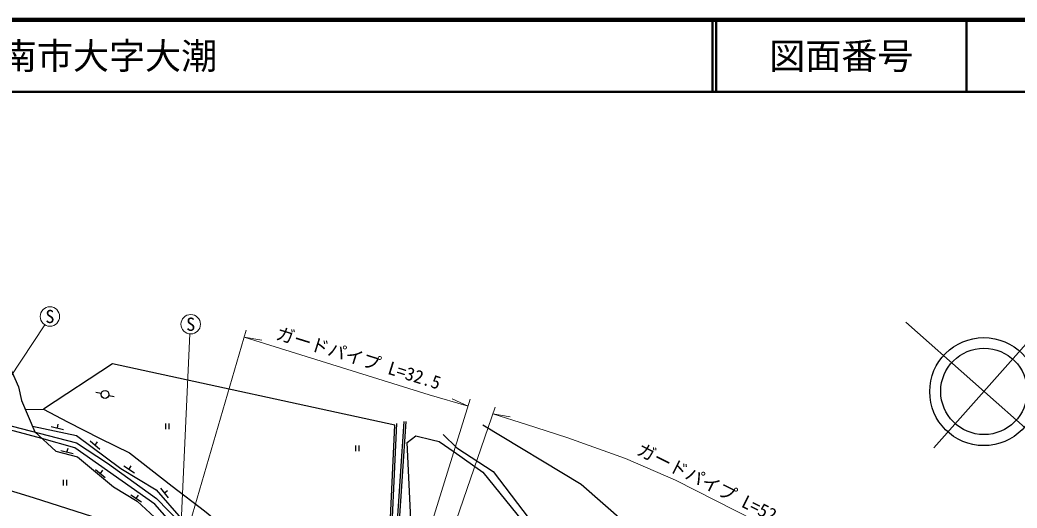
# Model space of a CAD drawing. Units: millimetres, scale not verified. Extents: x 40000 to 680000, y 20000 to 380000.
# Drawn here: x 412672 to 551005, y 312230 to 380000 of the extents above; entities that cross this region are included whole.
import ezdxf
from ezdxf.enums import TextEntityAlignment as Align

# ---------------------------------------------------------------- set-up
doc = ezdxf.new("R2010")
doc.units = ezdxf.units.MM
doc.header["$LTSCALE"] = 1000
for name, color, linetype, lineweight in [('M-BGD', 7, 'Continuous', 25), ('M-BGD-HTXT', 7, 'Continuous', 13), ('M-BMK-SRVR', 3, 'Continuous', 25), ('M-STR-HTXT', 7, 'Continuous', 13), ('M-TTL', 2, 'Continuous', 140), ('M-TTL-LINE', 7, 'Continuous', 50)]:
    doc.layers.add(name, color=color, linetype=linetype, lineweight=lineweight)
doc.layers.add('M-TTL-TXT', color=7, linetype='Continuous')
doc.styles.add('ＭＳ ゴシック', font='')
doc.styles.get('ＭＳ ゴシック').set_extended_font_data('MS Gothic')

msp = doc.modelspace()

# ---------------------------------------------------------------- linework, layer by layer
at = {"layer": 'M-BGD'}
for p, q in [((423938, 328126), (423207, 328294)), ((425010, 327880), (425741, 327713)), ((417861, 323353), (417997, 323899)), ((432880, 323969), (432880, 323186)), ((433347, 323969), (433347, 323186)), ((464486, 301990), (465968, 324263)), ((464785, 301966), (466268, 324243)), ((417012, 323566), (418710, 323141)), ((422422, 321544), (423768, 320427)), ((423095, 320985), (423454, 321418)), ((418354, 320235), (420046, 319788)), ((419200, 320012), (419344, 320555)), ((459235, 320907), (459235, 320125)), ((459702, 320907), (459702, 320125)), ((423160, 317603), (424503, 316482)), ((423832, 317043), (424192, 317474)), ((427084, 318089), (428552, 317137)), ((427818, 317613), (428124, 318085)), ((418672, 316161), (418672, 315378)), ((419138, 316161), (419138, 315378)), ((428079, 314058), (429531, 313081)), ((428805, 313569), (429119, 314036)), ((432174, 315016), (433245, 313632)), ((432709, 314324), (433154, 314668))]:
    msp.add_line(p, q, dxfattribs=at)
for points in [[(409693, 335284), (412487, 329054), (412883, 327176), (414740, 322796), (417632, 320135), (420638, 319341), (425652, 315157), (428948, 313210), (434327, 308170), (443109, 305774), (444839, 305293), (447814, 304789), (450444, 304359), (461273, 300079), (464362, 299761), (476816, 298456), (484166, 298131), (491400, 292787), (492691, 291935), (497510, 289175), (503168, 283665), (508711, 279349), (515314, 274457), (517679, 272018)], [(463708, 302985), (464666, 323746), (425533, 332276), (415961, 325950)], [(309682, 330174), (323038, 330764), (333717, 331487), (342981, 331735), (350566, 331460), (355835, 331158), (359826, 330646), (367766, 328742), (376025, 326373), (383781, 323449), (389076, 321552), (399822, 318175), (414529, 313677), (435458, 307011), (466247, 297212), (475007, 294544), (482182, 292229), (484765, 291138), (487094, 290184), (492590, 287689), (499584, 284048), (504192, 281386), (508526, 278503), (511663, 276203)], [(413467, 325934), (415961, 325950), (419249, 324220), (423780, 321912), (427878, 319881), (433771, 315262), (438273, 311869), (439592, 310789), (446009, 309250), (451556, 307947), (456213, 306041), (464058, 304058)], [(409253, 324196), (412826, 323296), (417827, 321989), (420506, 321265), (424812, 318446), (428454, 315812), (431630, 313538), (434890, 310170)], [(414395, 323608), (420500, 322288), (426664, 317727), (431585, 314772), (435061, 310798), (440681, 309010), (447553, 307073), (451150, 306799), (453205, 306000), (456386, 304995), (461968, 303146), (464007, 302957), (464977, 323985)], [(476895, 323779), (490523, 315536), (519460, 290131), (532954, 283257), (545146, 272733), (560230, 262902)], [(415726, 321889), (409292, 323580), (405413, 323256)], [(471409, 322465), (473277, 320613), (478304, 317300), (485831, 307428), (493885, 299286), (497233, 298166), (502072, 292806), (510901, 286852), (514725, 283236), (518614, 279458), (523991, 273285), (526455, 270517), (532495, 265501), (539242, 259816), (548195, 250920)], [(542958, 249835), (524703, 266650), (516248, 275263), (500571, 286500), (497618, 289409), (493666, 292759), (482888, 299108), (461685, 301117), (450057, 305389), (445568, 305853), (434746, 308929), (431381, 312760), (420290, 320589), (415726, 321889)]]:
    msp.add_lwpolyline(points, dxfattribs=at)
msp.add_lwpolyline([(492719, 298657), (490739, 298133), (487439, 299685), (484527, 300519), (479538, 301799), (473145, 303045), (467302, 304131), (467050, 307720), (466389, 321333), (467592, 322264), (469883, 321682), (470854, 321488), (472892, 320033), (476912, 317238), (481629, 311399), (485339, 306615), (488503, 303220)], close=True, dxfattribs=at)
msp.add_circle((424474, 328003), 550, dxfattribs=at)
at = {"layer": 'M-BGD-HTXT'}
for p, q in [((402911, 317728), (416127, 337675)), ((434936, 307518), (436236, 336410))]:
    msp.add_line(p, q, dxfattribs=at)
for centre in [(416832, 338826), (436363, 337754)]:
    msp.add_circle(centre, 1350, dxfattribs=at)
at = {"layer": 'M-BMK-SRVR'}
for p, q in [((535568, 338051), (560282, 316139)), ((553383, 336289), (539452, 320575))]:
    msp.add_line(p, q, dxfattribs=at)
for centre, radius in [((546389, 328400), 7500), ((546417, 328432), 6000)]:
    msp.add_circle(centre, radius, dxfattribs=at)
at = {"layer": 'M-STR-HTXT'}
for p, q in [((444074, 336915), (435667, 308129)), ((443794, 335955), (446217, 335559)), ((466189, 298511), (475154, 327327)), ((474857, 326372), (472622, 327387)), ((478598, 326257), (468687, 297401)), ((478273, 325311), (480695, 324909))]:
    msp.add_line(p, q, dxfattribs=at)
for points in [[(443794, 335955), (469430, 327972), (474857, 326372)], [(478273, 325311), (482934, 323848), (488543, 322037), (496692, 319098), (503626, 316112), (514737, 310466), (523157, 305620), (532128, 299378), (534569, 297462)]]:
    msp.add_lwpolyline(points, dxfattribs=at)
at = {"layer": 'M-TTL'}
msp.add_line((680000, 380000), (40000, 380000), dxfattribs=at)
at = {"layer": 'M-TTL-LINE'}
for p, q in [((508747, 380000), (508747, 370000)), ((509247, 380000), (509247, 370000)), ((543997, 380000), (543997, 370000)), ((40000, 370000), (680000, 370000))]:
    msp.add_line(p, q, dxfattribs=at)

# ---------------------------------------------------------------- texts
at = {"layer": 'M-BGD-HTXT', "style": 'ＭＳ ゴシック'}
for p in [(416832, 338826), (436363, 337754)]:
    msp.add_text('S', height=1833, dxfattribs=at).set_placement(p, align=Align.MIDDLE_CENTER)
at = {"layer": 'M-STR-HTXT', "style": 'ＭＳ ゴシック'}
for s, rotation, p in [('ガードパイプ L=32.5', 342.703, (459215, 331669)), ('ガードパイプ L=52.0', 333.453, (508450, 313948))]:
    msp.add_text(s, height=1833, rotation=rotation, dxfattribs=at).set_placement(p, align=Align.BOTTOM_CENTER)
at = {"layer": 'M-TTL-TXT', "style": 'ＭＳ ゴシック'}
msp.add_text('周南市大字大潮', height=3666, dxfattribs=at).set_placement((405024, 375000), align=Align.MIDDLE_LEFT)
msp.add_text('図面番号', height=3666, dxfattribs=at).set_placement((526622, 375000), align=Align.MIDDLE_CENTER)

doc.saveas('drawing.dxf')
